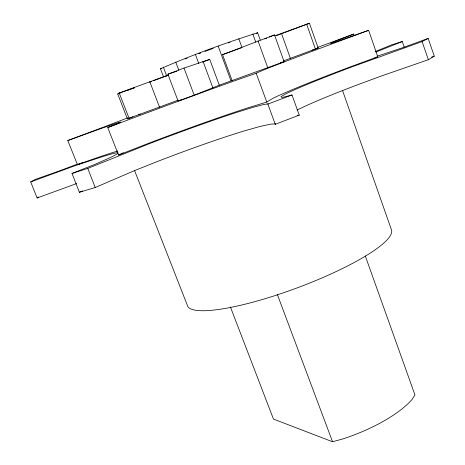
<?xml version="1.0" encoding="UTF-8"?>
<svg xmlns="http://www.w3.org/2000/svg" width="465" height="465" viewBox="0 0 465 465"><rect width="100%" height="100%" fill="white"/><g stroke="black" fill="none" stroke-linecap="round" stroke-linejoin="round"><path stroke-width="0.7" d="M71.999 173.468L87.78 168.406L149.957 143.441A106.468 4.824 -20.5 0 1 237.679 112.077L253.105 107.305L263.643 104.538L268.166 103.782L267.881 104.09L275.239 124.306L275.495 123.922L270.799 124.126L260.133 126.428L244.619 130.816A106.101 6.987 -20.6 0 0 157.007 161.657L134.548 170.597L95.226 187.517L79.376 192.266L71.999 173.468L94.436 164.558A94.854 3.615 -20.8 0 0 91.303 160.349L74.179 165.999L30.713 181.931L37.107 197.991L76.632 183.57M178.159 100.178L127.41 118.86L117.709 93.953L119.226 93.012L168.568 74.917M37.107 197.991L38.711 196.957M296.984 110.089A102.381 6.371 -19.8 0 1 358.091 84.584L380.672 76.243L428.364 59.689L434.287 56.172L428.166 38.409L402.568 47.744L377.353 56.172M163.523 76.847L160.454 68.791C192.068 55.01 224.723 43.158 257.622 32.777L260.231 39.984M30.713 181.931L35.137 179.484L57.898 171.446A78.771 2.546 -20.6 0 0 77.271 164.145M275.239 124.306L299.262 115.122L292.014 94.976L282.145 97.511L280.924 96.737L285.992 93.744A102.724 4.4 -20 0 1 351.924 66.873L422.104 41.583L428.166 38.409M123.33 152.747L118.54 155.037L107.741 127.573L118.924 123.01A110.025 1.325 -20.4 0 0 90.169 132.432L67.797 140.546L77.428 164.564L99.83 156.781A109.508 4.173 -20.8 0 1 117.907 150.945M164.947 76.62L167.958 75.284M256.413 33.358L257.622 32.777M283.592 60.857L318.165 48.023L309.428 23.25L274.635 35.886M219.317 85.2L209.727 59.404L184.001 68.076L167.906 74.173L178.101 101.027L194.207 95.191L219.317 85.2L284.115 61.676L274.495 34.91L222.543 54.661L232.076 80.48M264.829 38.95L266.765 38.142M269.34 37.061L274.495 34.91M79.376 192.266L82.648 190.923M375.238 51.551L391.803 44.791L402.283 41.548L404.347 47.477M179.449 100.481L181.46 99.667M118.54 155.037L147.306 143.807A122.958 5.58 -20.5 0 1 247.339 108.025L266.776 102.05L256.18 73.191L262.684 70.378A119.226 1.616 -20.2 0 1 339.438 41.1L368.669 30.301L377.76 56.782L348.651 67.501A118.622 5.086 -20 0 0 272.845 98.347L266.776 102.05M375.807 52.097L402.283 41.548M83.014 162.43L77.428 164.564M354.127 35.45L353.662 34.09L339.328 39.63A101.015 1.122 -20.2 0 0 347.989 37.636L368.669 30.301M107.741 127.573L136.774 116.645A123.603 1.773 -20.4 0 1 236.999 79.957L256.262 73.22M267.881 104.09L292.014 94.976M149.747 82.177L151.77 81.41M153.799 80.648L166.633 75.807L163.355 67.169M281.592 33.713L283.627 32.951M284.987 32.44L309.428 23.25M127.41 118.86L132.833 116.831M138.262 114.797L140.296 114.035M67.797 140.546L93.889 130.758A91.256 0.93 -20.4 0 0 127.724 117.837M353.662 34.09L328.238 43.489A85.496 0.837 -20.2 0 1 317.351 47.482M202.635 62.025L209.727 59.404M276.268 35.689L280.93 33.962M117.709 93.953L121.696 92.494M127.021 90.553L129.014 89.826M131.008 89.1L134.333 87.885M222.543 54.661L241.347 47.843M431.607 57.137L434.287 56.172M312.044 50.208L318.165 48.023M118.476 93.419L134.141 87.873M374.854 57.765L377.76 56.782M167.906 74.173L176.996 71.18M280.116 62.868L284.115 61.676M160.454 68.791L161.779 68.407M297.199 115.709L299.262 115.122M230.402 306.941L273.467 419.081L332.545 441.75L342.938 438.919A81.48 27.958 -20.4 0 0 411.856 399.697L414.978 395.006L365.31 256M134.623 170.707L187.843 306.592A108.862 21.582 -20.4 0 0 299.053 287.178A108.862 21.582 -20.4 0 0 391.501 229.96L342.478 90.361M119.226 93.012L129.125 118.453M87.78 168.406L95.226 187.517M149.788 81.735L159.536 107.177M175.758 62.118L178.804 70.18M277.285 294.351L332.545 441.75M184.001 68.076L194.207 95.191M203.054 61.473L212.912 87.902M195.44 54.562L198.764 63.461M218.161 46.14L230.995 80.887M238.783 38.758L242.021 47.599M258.023 40.873L267.794 67.82M252.821 34.009L255.756 42.1M281.453 33.387L290.369 58.363M306.609 24.064L315.45 49.156M422.104 41.583L428.364 59.689M185.18 58.985A35.45 0.791 -20.3 0 1 187.139 58.212M198.822 53.731A35.45 0.791 -20.3 0 1 200.828 52.975M204.908 51.446A35.45 0.791 -20.3 0 1 213.249 48.366M228.321 42.949A35.45 0.791 -20.3 0 1 230.082 42.332"/></g></svg>
